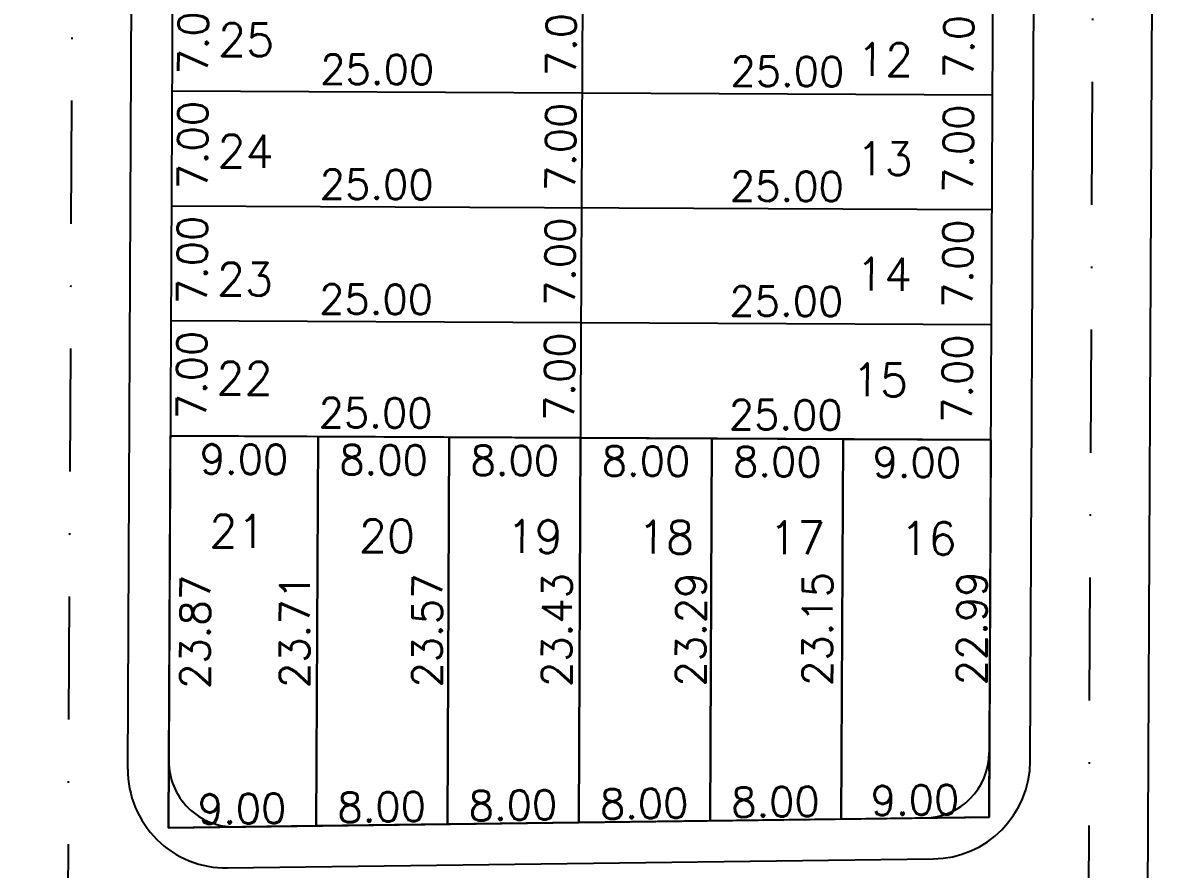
# Model space of a CAD drawing. Header units: millimetres. Extents: x -4430026 to 4783824, y 584 to 9593110.
# Drawn here: x 2981 to 3050.1, y 1577.3 to 1628.9 of the extents above; entities that cross this region are included whole.
import ezdxf
from ezdxf.enums import TextEntityAlignment as Align

# ---------------------------------------------------------------- set-up
doc = ezdxf.new("R2010")
doc.units = ezdxf.units.MM
for name, pattern in [('DASHDOT', [1, 0.5, -0.25, 0, -0.25]), ('HIDDEN', [0.375, 0.25, -0.125]), ('HIDDEN2', [0.1875, 0.125, -0.0625])]:
    doc.linetypes.add(name, pattern=pattern)
for name, color, linetype in [('boundary filipe', 6, 'Continuous'), ('BOUNDARY LOTES', 2, 'Continuous'), ('Calçada', 1, 'Continuous'), ('CANTOS', 9, 'HIDDEN'), ('Cota', 8, 'Continuous'), ('COTAS', 8, 'Continuous'), ('curvas', 4, 'Continuous'), ('Lotes', 2, 'Continuous'), ('Numero de lotes', 5, 'Continuous'), ('Projeção', 8, 'HIDDEN2'), ('QUADRA', 4, 'Continuous')]:
    doc.layers.add(name, color=color, linetype=linetype)
doc.styles.add('arcad1', font='romans.shx')
doc.styles.add('ROMANS', font='romans.shx')
doc.dimstyles.new('BOLA100', dxfattribs={"dimscale": 0, "dimtxt": 1.9, "dimasz": 0.18, "dimexe": 0.18, "dimexo": 0.063, "dimgap": 0, "dimtad": 1, "dimzin": 4, "dimdsep": 46, "dimtxsty": 'ROMANS', "dimcen": 0.09, "dimse1": 1, "dimse2": 1, "dimsd1": 1, "dimsd2": 1, "dimclrt": 256, "dimaunit": 1, "dimadec": 4, "dimazin": 0, "dimtfac": 1.2, "dimtix": 1, "dimtmove": 2, "dimatfit": 3, "dimfxl": 1, "dimtvp": 2, "dimtolj": 1, "dimtzin": 4, "dimarcsym": 0})
doc.dimstyles.get("Standard").update_dxf_attribs({"dimtxt": 0.18, "dimasz": 0.18, "dimexe": 0.18, "dimexo": 0.0625, "dimgap": 0.09, "dimtad": 0, "dimtih": 1, "dimtoh": 1, "dimdec": 4, "dimzin": 0, "dimdsep": 46, "dimtxsty": 'Standard', "dimcen": 0.09, "dimadec": 0, "dimazin": 0, "dimtfac": 1, "dimtdec": 4, "dimtofl": 0, "dimtmove": 0, "dimatfit": 3, "dimfxl": 1, "dimtolj": 1, "dimtzin": 0, "dimarcsym": 0})

# ---------------------------------------------------------------- blocks, each defined once
blk = doc.blocks.new('*D13725')
at = {"layer": 'DEFPOINTS', "color": 0, "linetype": 'ByBlock'}
for p in [(2984.351, 1698.099), (2983.762, 1573.674), (2983.762, 1573.674)]:
    blk.add_point(p, dxfattribs=at)
at = {"layer": 'COTAS', "linetype": 'ByBlock', "insert": (2982.268, 1635.546), "char_height": 1.9, "attachment_point": 5, "rotation": 89.72858, "style": 'ROMANS'}
blk.add_mtext('\\A1;124.43', dxfattribs=at)
blk = doc.blocks.new('*D13728')
at = {"layer": 'DEFPOINTS', "color": 0, "linetype": 'ByBlock'}
for p in [(3046.557, 1699.251), (3045.966, 1574.473), (3045.966, 1574.473)]:
    blk.add_point(p, dxfattribs=at)
at = {"layer": 'COTAS', "linetype": 'ByBlock', "insert": (3044.513, 1636.871), "char_height": 1.9, "attachment_point": 5, "rotation": 89.72858, "style": 'ROMANS'}
blk.add_mtext('\\A1;124.78', dxfattribs=at)
blk = doc.blocks.new('*D11236')
at = {"layer": 'DEFPOINTS', "color": 0}
for p in [(2990.117, 1627.6), (3015.117, 1627.481), (3015.093, 1622.391)]:
    blk.add_point(p, dxfattribs=at)
at = {"layer": 'Cota', "color": 41, "insert": (3002.61, 1626.05), "char_height": 1.8, "attachment_point": 5, "rotation": 359.72858, "style": 'ROMANS'}
blk.add_mtext('\\A1;25.00', dxfattribs=at)
blk = doc.blocks.new('*D11237')
at = {"layer": 'DEFPOINTS', "color": 0}
for p in [(3015.117, 1627.481), (3040.117, 1627.363), (3040.093, 1622.273)]:
    blk.add_point(p, dxfattribs=at)
at = {"layer": 'Cota', "color": 41, "insert": (3027.61, 1625.932), "char_height": 1.8, "attachment_point": 5, "rotation": 359.72858, "style": 'ROMANS'}
blk.add_mtext('\\A1;25.00', dxfattribs=at)
blk = doc.blocks.new('*D11238')
at = {"layer": 'DEFPOINTS', "color": 0}
for p in [(2990.138, 1631.944), (2990.105, 1624.944), (2994.984, 1624.921)]:
    blk.add_point(p, dxfattribs=at)
at = {"layer": 'Cota', "color": 41, "insert": (2991.4, 1628.438), "char_height": 1.8, "attachment_point": 5, "rotation": 89.72858, "style": 'ROMANS'}
blk.add_mtext('\\A1;7.00', dxfattribs=at)
blk = doc.blocks.new('*D11239')
at = {"layer": 'DEFPOINTS', "color": 0}
for p in [(3015.138, 1631.826), (3015.104, 1624.826), (3017.404, 1624.815)]:
    blk.add_point(p, dxfattribs=at)
at = {"layer": 'Cota', "color": 41, "insert": (3013.82, 1628.332), "char_height": 1.8, "attachment_point": 5, "rotation": 89.72858, "style": 'ROMANS'}
blk.add_mtext('\\A1;7.00', dxfattribs=at)
blk = doc.blocks.new('*D11240')
at = {"layer": 'DEFPOINTS', "color": 0}
for p in [(3040.137, 1631.707), (3040.104, 1624.707), (3041.639, 1624.7)]:
    blk.add_point(p, dxfattribs=at)
at = {"layer": 'Cota', "color": 41, "insert": (3038.056, 1628.217), "char_height": 1.8, "attachment_point": 5, "rotation": 89.72858, "style": 'ROMANS'}
blk.add_mtext('\\A1;7.00', dxfattribs=at)
blk = doc.blocks.new('*D11241')
at = {"layer": 'DEFPOINTS', "color": 0}
for p in [(2990.084, 1620.6), (3015.084, 1620.481), (3015.06, 1615.391)]:
    blk.add_point(p, dxfattribs=at)
at = {"layer": 'Cota', "color": 41, "insert": (3002.577, 1619.05), "char_height": 1.8, "attachment_point": 5, "rotation": 359.72858, "style": 'ROMANS'}
blk.add_mtext('\\A1;25.00', dxfattribs=at)
blk = doc.blocks.new('*D11242')
at = {"layer": 'DEFPOINTS', "color": 0}
for p in [(3015.084, 1620.481), (3040.084, 1620.363), (3040.059, 1615.273)]:
    blk.add_point(p, dxfattribs=at)
at = {"layer": 'Cota', "color": 41, "insert": (3027.577, 1618.932), "char_height": 1.8, "attachment_point": 5, "rotation": 359.72858, "style": 'ROMANS'}
blk.add_mtext('\\A1;25.00', dxfattribs=at)
blk = doc.blocks.new('*D11243')
at = {"layer": 'DEFPOINTS', "color": 0}
for p in [(2990.105, 1624.944), (2990.072, 1617.944), (2994.951, 1617.921)]:
    blk.add_point(p, dxfattribs=at)
at = {"layer": 'Cota', "color": 41, "insert": (2991.367, 1621.438), "char_height": 1.8, "attachment_point": 5, "rotation": 89.72858, "style": 'ROMANS'}
blk.add_mtext('\\A1;7.00', dxfattribs=at)
blk = doc.blocks.new('*D11244')
at = {"layer": 'DEFPOINTS', "color": 0}
for p in [(3015.104, 1624.826), (3015.071, 1617.826), (3017.371, 1617.815)]:
    blk.add_point(p, dxfattribs=at)
at = {"layer": 'Cota', "color": 41, "insert": (3013.787, 1621.332), "char_height": 1.8, "attachment_point": 5, "rotation": 89.72858, "style": 'ROMANS'}
blk.add_mtext('\\A1;7.00', dxfattribs=at)
blk = doc.blocks.new('*D11245')
at = {"layer": 'DEFPOINTS', "color": 0}
for p in [(3040.104, 1624.707), (3040.071, 1617.707), (3041.606, 1617.7)]:
    blk.add_point(p, dxfattribs=at)
at = {"layer": 'Cota', "color": 41, "insert": (3038.023, 1621.217), "char_height": 1.8, "attachment_point": 5, "rotation": 89.72858, "style": 'ROMANS'}
blk.add_mtext('\\A1;7.00', dxfattribs=at)
blk = doc.blocks.new('*D11246')
at = {"layer": 'DEFPOINTS', "color": 0}
for p in [(2990.051, 1613.6), (3015.051, 1613.481), (3015.027, 1608.391)]:
    blk.add_point(p, dxfattribs=at)
at = {"layer": 'Cota', "color": 41, "insert": (3002.544, 1612.05), "char_height": 1.8, "attachment_point": 5, "rotation": 359.72858, "style": 'ROMANS'}
blk.add_mtext('\\A1;25.00', dxfattribs=at)
blk = doc.blocks.new('*D11247')
at = {"layer": 'DEFPOINTS', "color": 0}
for p in [(3015.051, 1613.481), (3040.05, 1613.363), (3040.026, 1608.273)]:
    blk.add_point(p, dxfattribs=at)
at = {"layer": 'Cota', "color": 41, "insert": (3027.544, 1611.932), "char_height": 1.8, "attachment_point": 5, "rotation": 359.72858, "style": 'ROMANS'}
blk.add_mtext('\\A1;25.00', dxfattribs=at)
blk = doc.blocks.new('*D11248')
at = {"layer": 'DEFPOINTS', "color": 0}
for p in [(2990.072, 1617.944), (2990.038, 1610.944), (2994.917, 1610.921)]:
    blk.add_point(p, dxfattribs=at)
at = {"layer": 'Cota', "color": 41, "insert": (2991.334, 1614.438), "char_height": 1.8, "attachment_point": 5, "rotation": 89.72858, "style": 'ROMANS'}
blk.add_mtext('\\A1;7.00', dxfattribs=at)
blk = doc.blocks.new('*D11249')
at = {"layer": 'DEFPOINTS', "color": 0}
for p in [(3015.071, 1617.826), (3015.038, 1610.826), (3017.338, 1610.815)]:
    blk.add_point(p, dxfattribs=at)
at = {"layer": 'Cota', "color": 41, "insert": (3013.754, 1614.332), "char_height": 1.8, "attachment_point": 5, "rotation": 89.72858, "style": 'ROMANS'}
blk.add_mtext('\\A1;7.00', dxfattribs=at)
blk = doc.blocks.new('*D11250')
at = {"layer": 'DEFPOINTS', "color": 0}
for p in [(3040.071, 1617.707), (3040.038, 1610.708), (3041.573, 1610.7)]:
    blk.add_point(p, dxfattribs=at)
at = {"layer": 'Cota', "color": 41, "insert": (3037.99, 1614.217), "char_height": 1.8, "attachment_point": 5, "rotation": 89.72858, "style": 'ROMANS'}
blk.add_mtext('\\A1;7.00', dxfattribs=at)
blk = doc.blocks.new('*D11251')
at = {"layer": 'DEFPOINTS', "color": 0}
for p in [(2990.038, 1610.944), (2990.005, 1603.945), (2994.884, 1603.921)]:
    blk.add_point(p, dxfattribs=at)
at = {"layer": 'Cota', "color": 41, "insert": (2991.301, 1607.438), "char_height": 1.8, "attachment_point": 5, "rotation": 89.72858, "style": 'ROMANS'}
blk.add_mtext('\\A1;7.00', dxfattribs=at)
blk = doc.blocks.new('*D11252')
at = {"layer": 'DEFPOINTS', "color": 0}
for p in [(3015.038, 1610.826), (3015.005, 1603.826), (3017.304, 1603.815)]:
    blk.add_point(p, dxfattribs=at)
at = {"layer": 'Cota', "color": 41, "insert": (3013.721, 1607.332), "char_height": 1.8, "attachment_point": 5, "rotation": 89.72858, "style": 'ROMANS'}
blk.add_mtext('\\A1;7.00', dxfattribs=at)
blk = doc.blocks.new('*D11253')
at = {"layer": 'DEFPOINTS', "color": 0}
for p in [(3040.038, 1610.708), (3040.005, 1603.708), (3041.54, 1603.7)]:
    blk.add_point(p, dxfattribs=at)
at = {"layer": 'Cota', "color": 41, "insert": (3037.957, 1607.217), "char_height": 1.8, "attachment_point": 5, "rotation": 89.72858, "style": 'ROMANS'}
blk.add_mtext('\\A1;7.00', dxfattribs=at)
blk = doc.blocks.new('*D11254')
at = {"layer": 'DEFPOINTS', "color": 0}
for p in [(2990.018, 1606.682), (3015.018, 1606.564), (3014.994, 1601.473)]:
    blk.add_point(p, dxfattribs=at)
at = {"layer": 'Cota', "color": 41, "insert": (3002.511, 1605.133), "char_height": 1.8, "attachment_point": 5, "rotation": 359.72858, "style": 'ROMANS'}
blk.add_mtext('\\A1;25.00', dxfattribs=at)
blk = doc.blocks.new('*D11255')
at = {"layer": 'DEFPOINTS', "color": 0}
for p in [(3015.018, 1606.564), (3040.018, 1606.445), (3039.994, 1601.355)]:
    blk.add_point(p, dxfattribs=at)
at = {"layer": 'Cota', "color": 41, "insert": (3027.511, 1605.014), "char_height": 1.8, "attachment_point": 5, "rotation": 359.72858, "style": 'ROMANS'}
blk.add_mtext('\\A1;25.00', dxfattribs=at)
blk = doc.blocks.new('*D11256')
at = {"layer": 'DEFPOINTS', "color": 0}
for p in [(2990.004, 1603.731), (2999.004, 1603.688), (2998.98, 1598.687)]:
    blk.add_point(p, dxfattribs=at)
at = {"layer": 'Cota', "color": 41, "insert": (2994.498, 1602.308), "char_height": 1.8, "attachment_point": 5, "rotation": 359.72858, "style": 'ROMANS'}
blk.add_mtext('\\A1;9.00', dxfattribs=at)
blk = doc.blocks.new('*D11257')
at = {"layer": 'DEFPOINTS', "color": 0}
for p in [(2999.004, 1603.688), (3007.004, 1603.65), (3006.98, 1598.649)]:
    blk.add_point(p, dxfattribs=at)
at = {"layer": 'Cota', "color": 41, "insert": (3002.997, 1602.268), "char_height": 1.8, "attachment_point": 5, "rotation": 359.72858, "style": 'ROMANS'}
blk.add_mtext('\\A1;8.00', dxfattribs=at)
blk = doc.blocks.new('*D11258')
at = {"layer": 'DEFPOINTS', "color": 0}
for p in [(3007.004, 1603.65), (3015.004, 1603.613), (3014.98, 1598.611)]:
    blk.add_point(p, dxfattribs=at)
at = {"layer": 'Cota', "color": 41, "insert": (3010.997, 1602.23), "char_height": 1.8, "attachment_point": 5, "rotation": 359.72858, "style": 'ROMANS'}
blk.add_mtext('\\A1;8.00', dxfattribs=at)
blk = doc.blocks.new('*D11259')
at = {"layer": 'DEFPOINTS', "color": 0}
for p in [(3015.004, 1603.613), (3023.004, 1603.575), (3022.98, 1598.573)]:
    blk.add_point(p, dxfattribs=at)
at = {"layer": 'Cota', "color": 41, "insert": (3018.997, 1602.192), "char_height": 1.8, "attachment_point": 5, "rotation": 359.72858, "style": 'ROMANS'}
blk.add_mtext('\\A1;8.00', dxfattribs=at)
blk = doc.blocks.new('*D11260')
at = {"layer": 'DEFPOINTS', "color": 0}
for p in [(3023.004, 1603.575), (3031.004, 1603.537), (3030.98, 1598.535)]:
    blk.add_point(p, dxfattribs=at)
at = {"layer": 'Cota', "color": 41, "insert": (3026.997, 1602.154), "char_height": 1.8, "attachment_point": 5, "rotation": 359.72858, "style": 'ROMANS'}
blk.add_mtext('\\A1;8.00', dxfattribs=at)
blk = doc.blocks.new('*D11261')
at = {"layer": 'DEFPOINTS', "color": 0}
for p in [(3031.004, 1603.537), (3040.004, 1603.494), (3039.98, 1598.493)]:
    blk.add_point(p, dxfattribs=at)
at = {"layer": 'Cota', "color": 41, "insert": (3035.497, 1602.114), "char_height": 1.8, "attachment_point": 5, "rotation": 359.72858, "style": 'ROMANS'}
blk.add_mtext('\\A1;9.00', dxfattribs=at)
blk = doc.blocks.new('*D11262')
at = {"layer": 'DEFPOINTS', "color": 0}
for p in [(2989.891, 1579.864), (2998.892, 1579.98), (2998.924, 1577.481)]:
    blk.add_point(p, dxfattribs=at)
at = {"layer": 'Cota', "color": 41, "insert": (2994.377, 1581.023), "char_height": 1.8, "attachment_point": 5, "rotation": 0.73615, "style": 'ROMANS'}
blk.add_mtext('\\A1;9.00', dxfattribs=at)
blk = doc.blocks.new('*D11263')
at = {"layer": 'DEFPOINTS', "color": 0}
for p in [(2998.892, 1579.98), (3006.892, 1580.083), (3006.925, 1577.583)]:
    blk.add_point(p, dxfattribs=at)
at = {"layer": 'Cota', "color": 41, "insert": (3002.878, 1581.132), "char_height": 1.8, "attachment_point": 5, "rotation": 0.73615, "style": 'ROMANS'}
blk.add_mtext('\\A1;8.00', dxfattribs=at)
blk = doc.blocks.new('*D11264')
at = {"layer": 'DEFPOINTS', "color": 0}
for p in [(3014.893, 1580.186), (3006.892, 1580.083), (3014.925, 1577.686)]:
    blk.add_point(p, dxfattribs=at)
at = {"layer": 'Cota', "color": 41, "insert": (3010.879, 1581.235), "char_height": 1.8, "attachment_point": 5, "rotation": 0.73615, "style": 'ROMANS'}
blk.add_mtext('\\A1;8.00', dxfattribs=at)
blk = doc.blocks.new('*D11265')
at = {"layer": 'DEFPOINTS', "color": 0}
for p in [(3014.893, 1580.186), (3022.893, 1580.148), (3022.923, 1577.789)]:
    blk.add_point(p, dxfattribs=at)
at = {"layer": 'Cota', "color": 41, "insert": (3018.878, 1581.337), "char_height": 1.8, "attachment_point": 5, "rotation": 0.73615, "style": 'ROMANS'}
blk.add_mtext('\\A1;8.00', dxfattribs=at)
blk = doc.blocks.new('*D11266')
at = {"layer": 'DEFPOINTS', "color": 0}
for p in [(3022.893, 1580.148), (3030.894, 1580.391), (3030.926, 1577.892)]:
    blk.add_point(p, dxfattribs=at)
at = {"layer": 'Cota', "color": 41, "insert": (3026.878, 1581.44), "char_height": 1.8, "attachment_point": 5, "rotation": 0.73615, "style": 'ROMANS'}
blk.add_mtext('\\A1;8.00', dxfattribs=at)
blk = doc.blocks.new('*D11267')
at = {"layer": 'DEFPOINTS', "color": 0}
for p in [(3030.894, 1580.391), (3039.895, 1580.507), (3039.927, 1578.008)]:
    blk.add_point(p, dxfattribs=at)
at = {"layer": 'Cota', "color": 41, "insert": (3035.38, 1581.549), "char_height": 1.8, "attachment_point": 5, "rotation": 0.73615, "style": 'ROMANS'}
blk.add_mtext('\\A1;9.00', dxfattribs=at)
blk = doc.blocks.new('*D11268')
at = {"layer": 'DEFPOINTS', "color": 0}
for p in [(3015.004, 1603.613), (3014.893, 1580.186), (3017.1, 1580.175)]:
    blk.add_point(p, dxfattribs=at)
at = {"layer": 'Cota', "color": 41, "insert": (3013.556, 1591.906), "char_height": 1.8, "attachment_point": 5, "rotation": 89.72858, "style": 'ROMANS'}
blk.add_mtext('\\A1;23.43', dxfattribs=at)
blk = doc.blocks.new('*D11269')
at = {"layer": 'DEFPOINTS', "color": 0}
for p in [(2999.004, 1603.688), (2998.892, 1579.98), (3001.124, 1579.969)]:
    blk.add_point(p, dxfattribs=at)
at = {"layer": 'Cota', "color": 41, "insert": (2997.58, 1591.841), "char_height": 1.8, "attachment_point": 5, "rotation": 89.72858, "style": 'ROMANS'}
blk.add_mtext('\\A1;23.71', dxfattribs=at)
blk = doc.blocks.new('*D11270')
at = {"layer": 'DEFPOINTS', "color": 0}
for p in [(3007.004, 1603.65), (3006.892, 1580.083), (3009.203, 1580.072)]:
    blk.add_point(p, dxfattribs=at)
at = {"layer": 'Cota', "color": 41, "insert": (3005.659, 1591.873), "char_height": 1.8, "attachment_point": 5, "rotation": 89.72858, "style": 'ROMANS'}
blk.add_mtext('\\A1;23.57', dxfattribs=at)
blk = doc.blocks.new('*D11271')
at = {"layer": 'DEFPOINTS', "color": 0}
for p in [(3023.004, 1603.575), (3022.894, 1580.288), (3025.27, 1580.277)]:
    blk.add_point(p, dxfattribs=at)
at = {"layer": 'Cota', "color": 41, "insert": (3021.726, 1591.937), "char_height": 1.8, "attachment_point": 5, "rotation": 89.72858, "style": 'ROMANS'}
blk.add_mtext('\\A1;23.29', dxfattribs=at)
blk = doc.blocks.new('*D11272')
at = {"layer": 'DEFPOINTS', "color": 0}
for p in [(3031.004, 1603.537), (3030.894, 1580.391), (3032.987, 1580.381)]:
    blk.add_point(p, dxfattribs=at)
at = {"layer": 'Cota', "color": 41, "insert": (3029.441, 1591.971), "char_height": 1.8, "attachment_point": 5, "rotation": 89.72858, "style": 'ROMANS'}
blk.add_mtext('\\A1;23.15', dxfattribs=at)
blk = doc.blocks.new('*D11273')
at = {"layer": 'DEFPOINTS', "color": 0}
for p in [(3040.004, 1603.494), (3042.504, 1603.482), (3039.895, 1580.507)]:
    blk.add_point(p, dxfattribs=at)
at = {"layer": 'Cota', "color": 41, "insert": (3038.849, 1592.006), "char_height": 1.8, "attachment_point": 5, "rotation": 89.72858, "style": 'ROMANS'}
blk.add_mtext('\\A1;22.99', dxfattribs=at)
blk = doc.blocks.new('*D9526')
at = {"layer": 'DEFPOINTS', "color": 0}
for p in [(2990.004, 1603.731), (2989.891, 1579.864), (2995.06, 1579.84)]:
    blk.add_point(p, dxfattribs=at)
at = {"layer": 'COTAS', "color": 41, "insert": (2991.516, 1591.79), "char_height": 1.8, "attachment_point": 5, "rotation": 89.72858, "style": 'ROMANS'}
blk.add_mtext('\\A1;23.87', dxfattribs=at)

msp = doc.modelspace()

# ---------------------------------------------------------------- linework, layer by layer
at = {"layer": 'boundary filipe', "linetype": 'ByBlock', "elevation": 2.439}
msp.add_lwpolyline([(2989.891, 1579.864), (3039.895, 1580.507), (3040.407, 1688.686), (2990.402, 1687.759)], close=True, dxfattribs=at)
at = {"layer": 'BOUNDARY LOTES', "elevation": 2.439}
for points in [[(2990.004, 1603.731), (2999.004, 1603.688), (2998.892, 1579.98), (2989.891, 1579.864)], [(2999.004, 1603.688), (3007.004, 1603.65), (3006.892, 1580.083), (2998.894, 1579.98)], [(3007.004, 1603.65), (3015.004, 1603.613), (3014.897, 1580.186), (3006.892, 1580.083)], [(3015.004, 1603.613), (3023.004, 1603.575), (3022.894, 1580.288), (3014.893, 1580.186)], [(3023.004, 1603.575), (3031.004, 1603.537), (3030.894, 1580.391), (3022.896, 1580.288)], [(3031.004, 1603.537), (3040.004, 1603.494), (3039.895, 1580.507), (3030.894, 1580.391)]]:
    msp.add_lwpolyline(points, close=True, dxfattribs=at)
at = {"layer": 'Calçada'}
for p, q in [((3049.314, 1521.267, 2.439), (3050.092, 1685.504, 2.439)), ((3042.411, 1583.934, 2.439), (3042.89, 1685.091, 2.439)), ((2987.408, 1583.439, 2.439), (2987.886, 1684.352, 2.439)), ((2993.485, 1577.411, 2.439), (3036.488, 1577.963, 2.439))]:
    msp.add_line(p, q, dxfattribs=at)
for centre, start, end in [((3036.411, 1583.963, 2.439), 270.73615, 359.72858), ((2993.408, 1583.41, 2.439), 179.72858, 270.73615)]:
    msp.add_arc(centre, 6, start, end, dxfattribs=at)
at = {"layer": 'CANTOS', "ltscale": 2.5}
for p, q in [((3039.895, 1580.507, 2.439), (3039.913, 1584.437, 2.439)), ((2989.891, 1579.864, 2.439), (2989.91, 1583.935, 2.439)), ((3035.965, 1580.456, 2.439), (3039.895, 1580.507, 2.439)), ((2989.891, 1579.864, 2.439), (2993.962, 1579.917, 2.439))]:
    msp.add_line(p, q, dxfattribs=at)
at = {"layer": 'curvas'}
for centre, start, end in [((3035.913, 1584.456, 2.439), 270.73615, 359.72858), ((2993.91, 1583.916, 2.439), 179.72858, 270.73615)]:
    msp.add_arc(centre, 4, start, end, dxfattribs=at)
at = {"layer": 'Lotes'}
for p, q in [((3014.893, 1580.186, 2.439), (3015.405, 1688.224, 2.439)), ((3040.103, 1624.494, 2.439), (2990.104, 1624.731, 2.439)), ((3040.07, 1617.494, 2.439), (2990.071, 1617.731, 2.439)), ((3040.037, 1610.494, 2.439), (2990.037, 1610.731, 2.439)), ((3040.004, 1603.494, 2.439), (2990.004, 1603.731, 2.439)), ((2998.892, 1579.98, 2.439), (2999.004, 1603.688, 2.439)), ((3006.892, 1580.083, 2.439), (3007.004, 1603.65, 2.439)), ((3022.894, 1580.288, 2.439), (3023.004, 1603.575, 2.439)), ((3030.894, 1580.391, 2.439), (3031.004, 1603.537, 2.439))]:
    msp.add_line(p, q, dxfattribs=at)
at = {"layer": 'Projeção', "linetype": 'DASHDOT', "ltscale": 15}
for p, q in [((3045.671, 1512.108, 2.439), (3047.823, 1966.457, 2.439)), ((2983.465, 1510.956, 2.439), (2985.617, 1965.305, 2.439))]:
    msp.add_line(p, q, dxfattribs=at)
at = {"layer": 'QUADRA', "elevation": 2.439}
msp.add_lwpolyline([(2989.891, 1579.864), (3039.895, 1580.507), (3040.407, 1688.686), (2990.402, 1687.759), (2989.891, 1579.864)], close=True, dxfattribs=at)

# ---------------------------------------------------------------- texts
at = {"layer": 'Numero de lotes', "style": 'arcad1'}
for s, p in [('25', (2994.621, 1627.861, 74)), ('12', (3033.559, 1626.651, 2.439)), ('24', (2994.589, 1621.072, 74)), ('13', (3033.53, 1620.616, 2.439)), ('23', (2994.552, 1613.276, 74)), ('14', (3033.497, 1613.575, 2.439)), ('22', (2994.523, 1607.241, 74)), ('15', (3033.253, 1607.139, 2.439)), ('21', (2994.09, 1597.926, 74)), ('20', (3003.205, 1597.639, 2.439)), ('19', (3012.205, 1597.597, 2.439)), ('18', (3020.205, 1597.559, 2.439)), ('17', (3028.205, 1597.521, 2.439)), ('16', (3036.205, 1597.483, 2.439))]:
    msp.add_text(s, height=2, rotation=359.72858, dxfattribs=at).set_placement(p, align=Align.MIDDLE_CENTER)

# ---------------------------------------------------------------- dimensions: what is measured, and where the dimension line sits
at = {"layer": 'Cota'}
for p1, p2, distance, picture, middle in [((2990.138, 1631.944, 2.439), (2990.105, 1624.944, 2.439), 4.879, '*D11238', (2991.4, 1628.438, 2.439)), ((3015.138, 1631.826, 2.439), (3015.104, 1624.826, 2.439), 2.299, '*D11239', (3013.82, 1628.332, 2.439)), ((3040.137, 1631.707, 2.439), (3040.104, 1624.707, 2.439), 1.535, '*D11240', (3038.056, 1628.217, 2.439)), ((2990.117, 1627.6, 2.439), (3015.117, 1627.481, 2.439), -5.09, '*D11236', (3002.61, 1626.05, 2.439)), ((2990.105, 1624.944, 2.439), (2990.072, 1617.944, 2.439), 4.879, '*D11243', (2991.367, 1621.438, 2.439)), ((3015.104, 1624.826, 2.439), (3015.071, 1617.826, 2.439), 2.299, '*D11244', (3013.787, 1621.332, 2.439)), ((3040.104, 1624.707, 2.439), (3040.071, 1617.707, 2.439), 1.535, '*D11245', (3038.023, 1621.217, 2.439)), ((2990.084, 1620.6, 2.439), (3015.084, 1620.481, 2.439), -5.09, '*D11241', (3002.577, 1619.05, 2.439)), ((2990.072, 1617.944, 2.439), (2990.038, 1610.944, 2.439), 4.879, '*D11248', (2991.334, 1614.438, 2.439)), ((3015.071, 1617.826, 2.439), (3015.038, 1610.826, 2.439), 2.299, '*D11249', (3013.754, 1614.332, 2.439)), ((3040.071, 1617.707, 2.439), (3040.038, 1610.708, 2.439), 1.535, '*D11250', (3037.99, 1614.217, 2.439)), ((2990.051, 1613.6, 2.439), (3015.051, 1613.481, 2.439), -5.09, '*D11246', (3002.544, 1612.05, 2.439)), ((2990.038, 1610.944, 2.439), (2990.005, 1603.945, 2.439), 4.879, '*D11251', (2991.301, 1607.438, 2.439)), ((3015.038, 1610.826, 2.439), (3015.005, 1603.826, 2.439), 2.299, '*D11252', (3013.721, 1607.332, 2.439)), ((3040.038, 1610.708, 2.439), (3040.005, 1603.708, 2.439), 1.535, '*D11253', (3037.957, 1607.217, 2.439)), ((2990.018, 1606.682, 2.439), (3015.018, 1606.564, 2.439), -5.09, '*D11254', (3002.511, 1605.133, 2.439)), ((2990.004, 1603.731, 2.439), (2999.004, 1603.688, 2.439), -5.002, '*D11256', (2994.498, 1602.308, 2.439)), ((2999.004, 1603.688, 2.439), (2998.892, 1579.98, 2.439), 2.232, '*D11269', (2997.58, 1591.841, 2.439)), ((3007.004, 1603.65, 2.439), (3006.892, 1580.083, 2.439), 2.31, '*D11270', (3005.659, 1591.873, 2.439)), ((3015.004, 1603.613, 2.439), (3014.893, 1580.186, 2.439), 2.207, '*D11268', (3013.556, 1591.906, 2.439)), ((3023.004, 1603.575, 2.439), (3022.894, 1580.288, 2.439), 2.377, '*D11271', (3021.726, 1591.937, 2.439)), ((3031.004, 1603.537, 2.439), (3030.894, 1580.391, 2.439), 2.092, '*D11272', (3029.441, 1591.971, 2.439)), ((3039.895, 1580.507, 2.439), (3040.004, 1603.494, 2.439), -2.5, '*D11273', (3038.849, 1592.006, 2.439)), ((2989.891, 1579.864, 2.439), (2998.892, 1579.98, 2.439), -2.5, '*D11262', (2994.377, 1581.023, 2.439))]:
    dim = msp.add_aligned_dim(p1=p1, p2=p2, distance=distance, dimstyle='Standard', override={"dimtxt": 1.8, "dimexo": 0.063, "dimgap": 0, "dimtih": 0, "dimtoh": 0, "dimdec": 2, "dimzin": 4, "dimtxsty": 'ROMANS', "dimse1": 1, "dimse2": 1, "dimsd1": 1, "dimsd2": 1, "dimclrt": 41, "dimtfac": 1.2, "dimtdec": 2, "dimtix": 1, "dimtofl": 1, "dimtmove": 2, "dimfxl": 0.18, "dimfxlon": 1, "dimtvp": 2, "dimtzin": 4}, dxfattribs=at)
    dim.commit()
    dim.dimension.update_dxf_attribs({"geometry": picture, "text_midpoint": middle})
for base, p1, p2, angle, picture, middle in [((3040.093, 1622.273, 2.439), (3015.117, 1627.481, 2.439), (3040.117, 1627.363, 2.439), 179.72858, '*D11237', (3027.61, 1625.932, 2.439)), ((3040.059, 1615.273, 2.439), (3015.084, 1620.481, 2.439), (3040.084, 1620.363, 2.439), 179.72858, '*D11242', (3027.577, 1618.932, 2.439)), ((3040.026, 1608.273, 2.439), (3015.051, 1613.481, 2.439), (3040.05, 1613.363, 2.439), 179.72858, '*D11247', (3027.544, 1611.932, 2.439)), ((3039.994, 1601.355, 2.439), (3015.018, 1606.564, 2.439), (3040.018, 1606.445, 2.439), 179.72858, '*D11255', (3027.511, 1605.014, 2.439)), ((3006.98, 1598.649, 2.439), (2999.004, 1603.688, 2.439), (3007.004, 1603.65, 2.439), 179.72858, '*D11257', (3002.997, 1602.268, 2.439)), ((3014.98, 1598.611, 2.439), (3007.004, 1603.65, 2.439), (3015.004, 1603.613, 2.439), 179.72858, '*D11258', (3010.997, 1602.23, 2.439)), ((3022.98, 1598.573, 2.439), (3015.004, 1603.613, 2.439), (3023.004, 1603.575, 2.439), 179.72858, '*D11259', (3018.997, 1602.192, 2.439)), ((3030.98, 1598.535, 2.439), (3023.004, 1603.575, 2.439), (3031.004, 1603.537, 2.439), 179.72858, '*D11260', (3026.997, 1602.154, 2.439)), ((3039.98, 1598.493, 2.439), (3031.004, 1603.537, 2.439), (3040.004, 1603.494, 2.439), 179.72858, '*D11261', (3035.497, 1602.114, 2.439)), ((3006.925, 1577.583, 2.439), (2998.892, 1579.98, 2.439), (3006.892, 1580.083, 2.439), 180.73615, '*D11263', (3002.878, 1581.132, 2.439)), ((3014.925, 1577.686, 2.439), (3006.892, 1580.083, 2.439), (3014.893, 1580.186, 2.439), 180.73615, '*D11264', (3010.879, 1581.235, 2.439)), ((3022.923, 1577.789, 2.439), (3014.893, 1580.186, 2.439), (3022.893, 1580.148, 2.439), 180.73615, '*D11265', (3018.878, 1581.337, 2.439)), ((3030.926, 1577.892, 2.439), (3022.893, 1580.148, 2.439), (3030.894, 1580.391, 2.439), 180.73615, '*D11266', (3026.878, 1581.44, 2.439)), ((3039.927, 1578.008, 2.439), (3030.894, 1580.391, 2.439), (3039.895, 1580.507, 2.439), 180.73615, '*D11267', (3035.38, 1581.549, 2.439))]:
    dim = msp.add_linear_dim(base=base, p1=p1, p2=p2, angle=angle, dimstyle='Standard', override={"dimtxt": 1.8, "dimexo": 0.063, "dimgap": 0, "dimtih": 0, "dimtoh": 0, "dimdec": 2, "dimzin": 4, "dimtxsty": 'ROMANS', "dimse1": 1, "dimse2": 1, "dimsd1": 1, "dimsd2": 1, "dimclrt": 41, "dimtfac": 1.2, "dimtdec": 2, "dimtix": 1, "dimtofl": 1, "dimtmove": 2, "dimfxl": 0.18, "dimfxlon": 1, "dimtvp": 2, "dimtzin": 4}, dxfattribs=at)
    dim.commit()
    dim.dimension.update_dxf_attribs({"geometry": picture, "text_midpoint": middle})
at = {"layer": 'COTAS', "linetype": 'ByBlock'}
for base, p1, p2, picture, middle in [((3045.966, 1574.473, 2.439), (3046.557, 1699.251, 2.439), (3045.966, 1574.473, 2.439), '*D13728', (3044.513, 1636.871, 2.439)), ((2983.762, 1573.674, 2.439), (2984.351, 1698.099, 2.439), (2983.762, 1573.674, 2.439), '*D13725', (2982.268, 1635.546, 2.439))]:
    dim = msp.add_linear_dim(base=base, p1=p1, p2=p2, angle=269.72858, dimstyle='BOLA100', override={"dimscale": 1, "dimfxl": 0.18}, dxfattribs=at)
    dim.commit()
    dim.dimension.update_dxf_attribs({"geometry": picture, "text_midpoint": middle, "dimtype": 161})
at = {"layer": 'COTAS'}
dim = msp.add_linear_dim(base=(2995.06, 1579.84, 2.439), p1=(2990.004, 1603.731, 2.439), p2=(2989.891, 1579.864, 2.439), angle=89.72858, dimstyle='Standard', override={"dimtxt": 1.8, "dimexo": 0.063, "dimgap": 0, "dimtih": 0, "dimtoh": 0, "dimdec": 2, "dimzin": 4, "dimtxsty": 'ROMANS', "dimse1": 1, "dimse2": 1, "dimsd1": 1, "dimsd2": 1, "dimclrt": 41, "dimtfac": 1.2, "dimtdec": 2, "dimtix": 1, "dimtofl": 1, "dimtmove": 2, "dimfxl": 0.18, "dimfxlon": 1, "dimtvp": 2, "dimtzin": 4}, dxfattribs=at)
dim.commit()
dim.dimension.update_dxf_attribs({"geometry": '*D9526', "text_midpoint": (2991.516, 1591.79, 2.439)})

doc.saveas('drawing.dxf')
